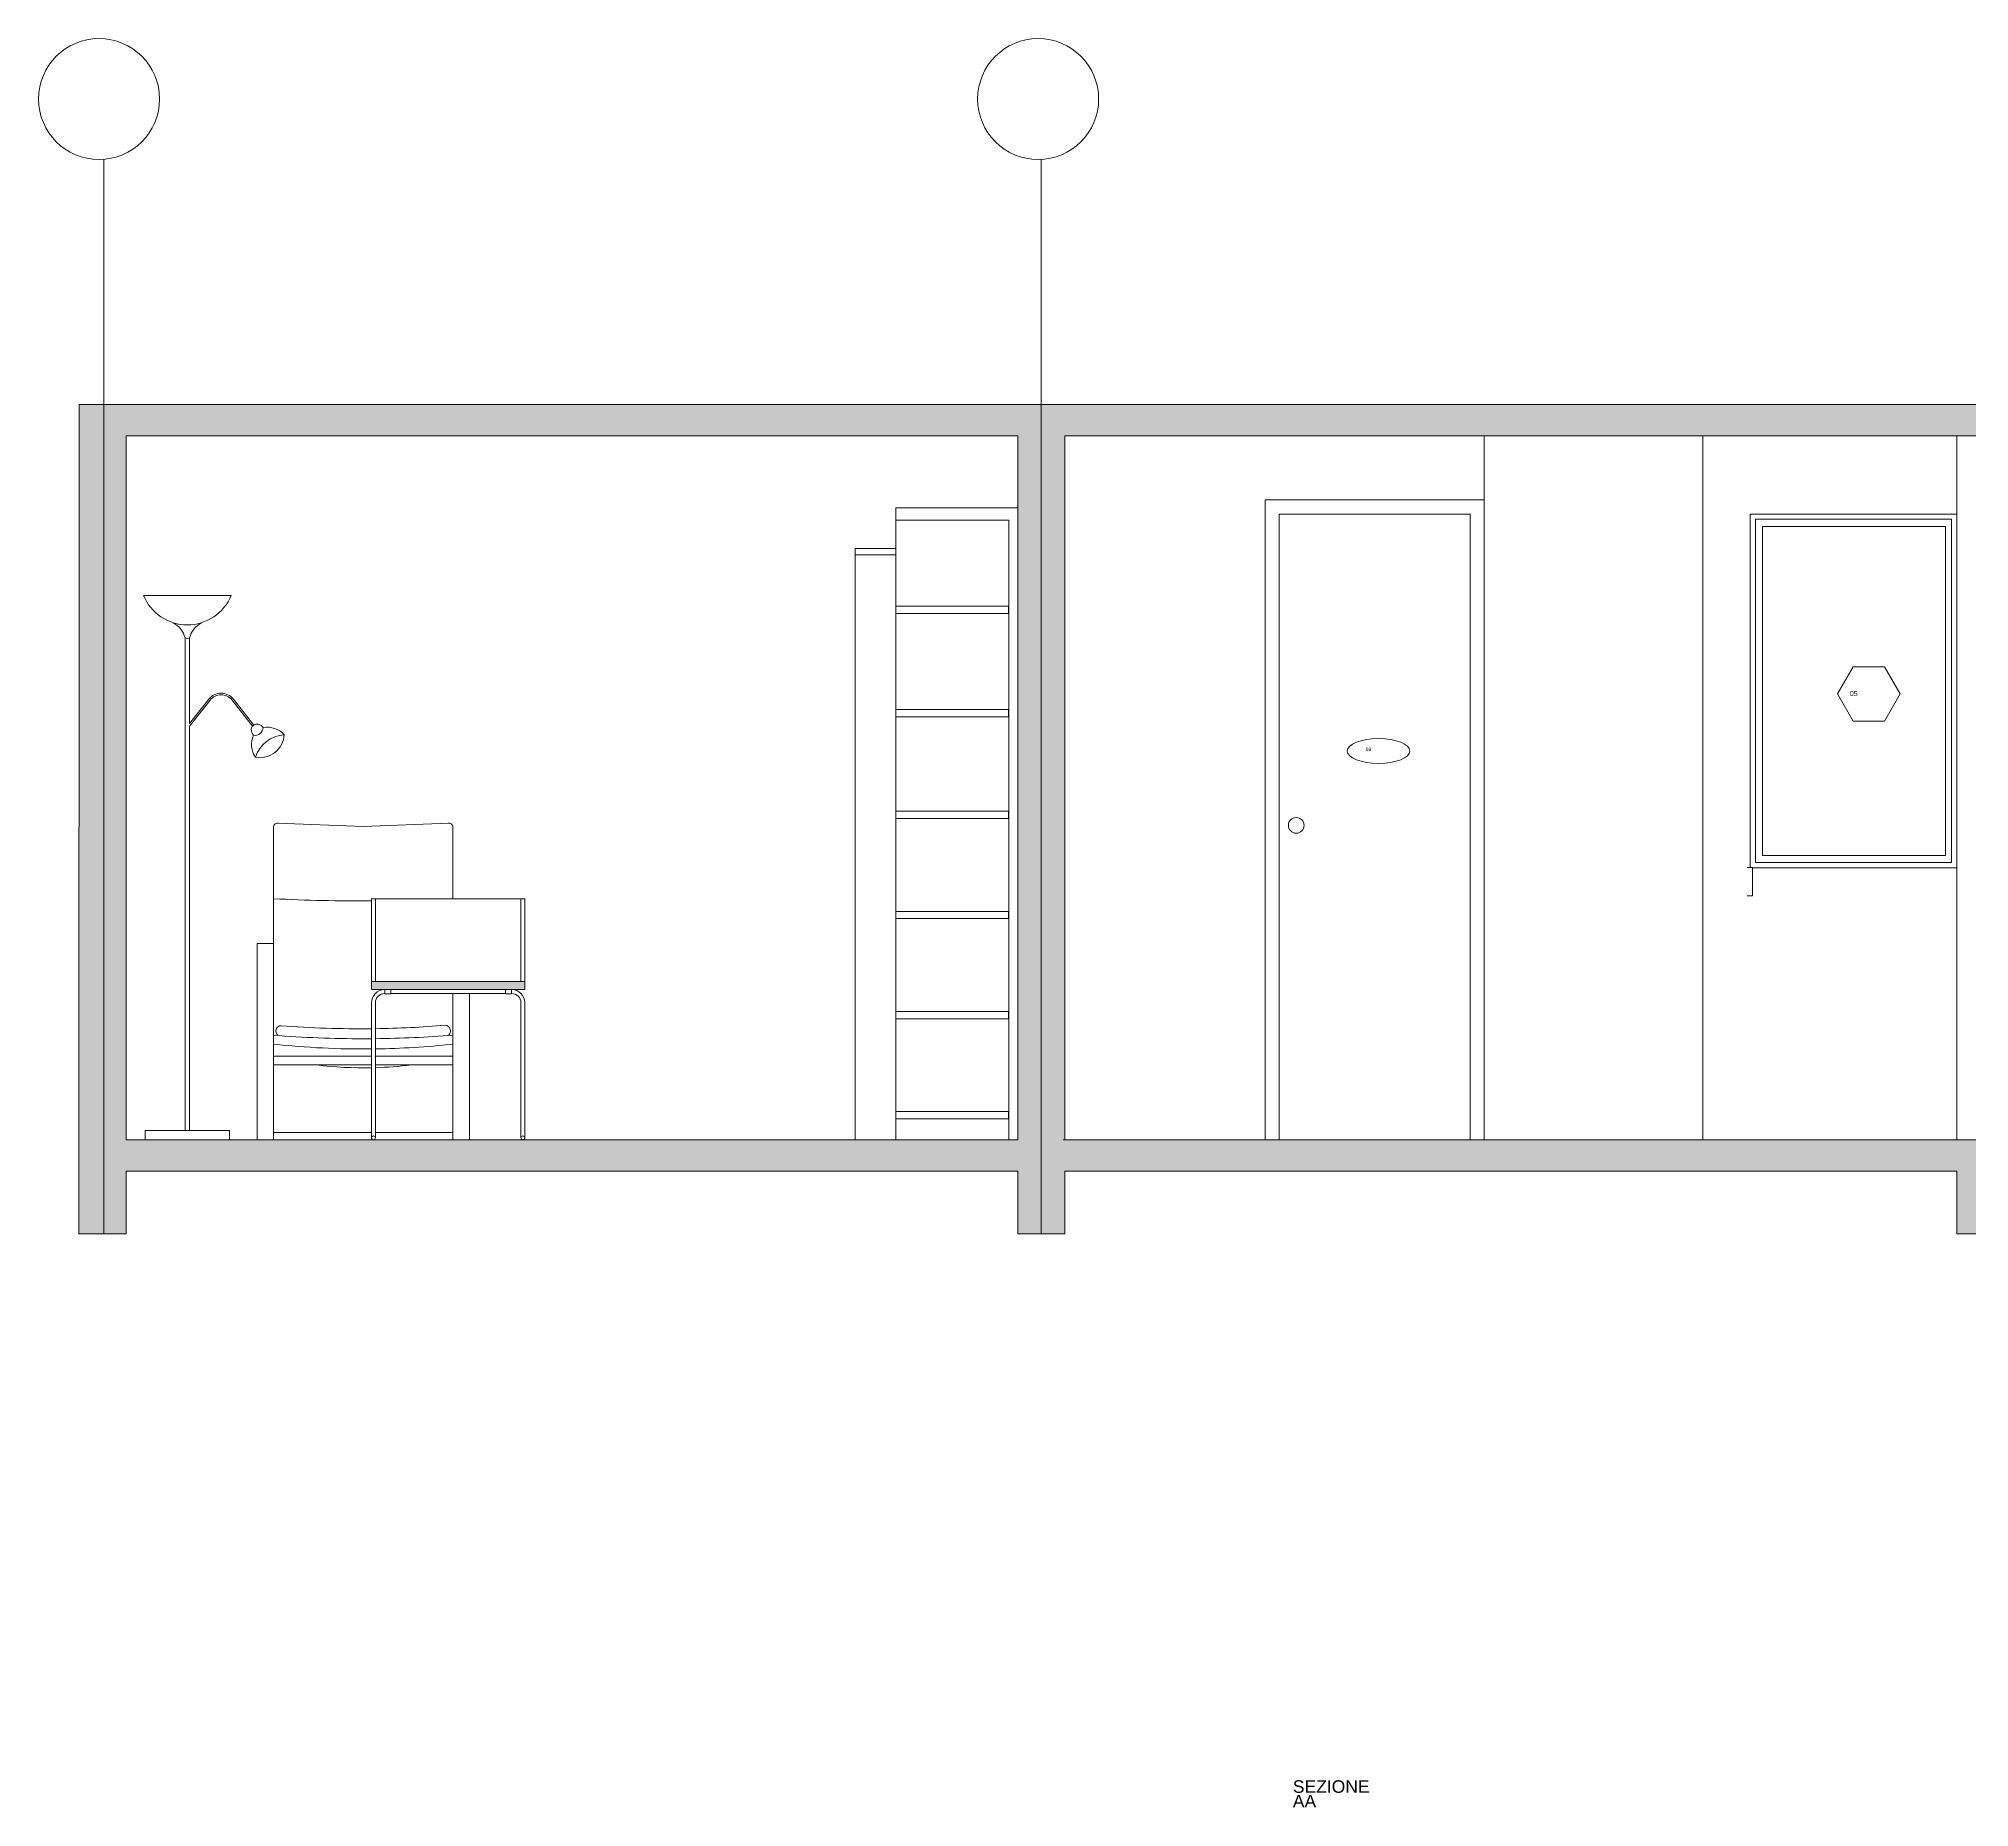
# Model space of a CAD drawing. Header units: centimetres. Extents: x -16179 to 12840, y -10704 to 3856.
# Drawn here: x -9743 to -9126, y -7774 to -7208 of the extents above; entities that cross this region are included whole.
import ezdxf

# ---------------------------------------------------------------- set-up
doc = ezdxf.new("R2010")
doc.units = ezdxf.units.CM
doc.header["$MEASUREMENT"] = 0
for name, color, linetype, lineweight in [('0_Num_Penna__7_Num_Penna__7_Num_Penna__7_Num_Penna__7_Num_Penna__7_Num_Penna__7_Num_Penna__7_Num_Penna__7_Num_Penna__7_Num_Penna__7', 7, 'Continuous', 18), ('A-ELEV-MBE1_Num_Penna__7_Num_Penna__7_Num_Penna__7_Num_Penna__7_Num_Penna__7_Num_Penna__7_Num_Penna__7_Num_Penna__7_Num_Penna__7_Num_Penna__7', 7, 'Continuous', 18), ('A-FURN_Num_Penna__251_Num_Penna__251_Num_Penna__251_Num_Penna__251_Num_Penna__251_Num_Penna__251_Num_Penna__251_Num_Penna__251_Num_Penna__251_Num_Penna__251_Num_Penna__251', 251, 'Continuous', 18), ('A-FURN_Num_Penna__8_Num_Penna__8_Num_Penna__8_Num_Penna__8_Num_Penna__8_Num_Penna__8_Num_Penna__8_Num_Penna__8_Num_Penna__8_Num_Penna__8', 8, 'Continuous', 18), ('A-SECT-MCUT_Num_Penna__7_Num_Penna__7_Num_Penna__7_Num_Penna__7_Num_Penna__7_Num_Penna__7_Num_Penna__7_Num_Penna__7_Num_Penna__7_Num_Penna__7', 7, 'Continuous', 18), ('A-SECT-PATT_Num_Penna__11_Num_Penna__7_Num_Penna__7_Num_Penna__7_Num_Penna__7_Num_Penna__7_Num_Penna__7_Num_Penna__7_Num_Penna__7_Num_Penna__7', 7, 'Continuous', 18), ('AA - linee quote_Num_Penna__3_Num_Penna__3_Num_Penna__3_Num_Penna__3_Num_Penna__3_Num_Penna__3_Num_Penna__3_Num_Penna__3_Num_Penna__3_Num_Penna__3', 3, 'Continuous', 18), ('AA - pareti sezionate_Num_Penna__7_Num_Penna__7_Num_Penna__7_Num_Penna__7_Num_Penna__7_Num_Penna__7_Num_Penna__7_Num_Penna__7_Num_Penna__7_Num_Penna__7', 7, 'Continuous', 18), ('AA - serramenti e porte_Num_Penna__4_Num_Penna__4_Num_Penna__4_Num_Penna__4_Num_Penna__4_Num_Penna__4_Num_Penna__4_Num_Penna__4_Num_Penna__4_Num_Penna__4', 4, 'Continuous', 18), ('AA pareti non sezionate_Num_Penna__2_Num_Penna__2_Num_Penna__2_Num_Penna__2_Num_Penna__2_Num_Penna__2_Num_Penna__2_Num_Penna__2_Num_Penna__2_Num_Penna__2', 2, 'Continuous', 18), ('AA- arredo_Num_Penna__8_Num_Penna__8_Num_Penna__8_Num_Penna__8_Num_Penna__8_Num_Penna__8_Num_Penna__8_Num_Penna__8_Num_Penna__8_Num_Penna__8', 8, 'Continuous', 18), ('IKE120036-t1_Num_Penna__255_Num_Penna__255_Num_Penna__255_Num_Penna__255_Num_Penna__255_Num_Penna__255_Num_Penna__255_Num_Penna__255_Num_Penna__255_Num_Penna__255', 255, 'Continuous', 18), ('SEZIONE ARREDO_Num_Penna__1_Num_Penna__255_Num_Penna__255_Num_Penna__255_Num_Penna__255_Num_Penna__255_Num_Penna__255_Num_Penna__255_Num_Penna__255_Num_Penna__255', 255, 'Continuous', 18)]:
    doc.layers.add(name, color=color, linetype=linetype, lineweight=lineweight)
doc.styles.add('GENERATED_STYLE_1', font='Arial.ttf')

msp = doc.modelspace()

# ---------------------------------------------------------------- hatches: boundary and pattern name
at = {"layer": 'A-SECT-PATT_Num_Penna__11_Num_Penna__7_Num_Penna__7_Num_Penna__7_Num_Penna__7_Num_Penna__7_Num_Penna__7_Num_Penna__7_Num_Penna__7_Num_Penna__7', "linetype": 'Continuous', "lineweight": 18}
for points in [[(-9730.34, -7560.28), (-9715.34, -7560.28), (-9715.34, -7335.28), (-9430.46, -7335.28), (-9430.46, -7560.28), (-9415.46, -7560.28), (-9415.46, -7325.28), (-9730.34, -7325.28)], [(-9415.46, -7335.28), (-8831.46, -7335.28), (-8831.46, -7560.28), (-8816.46, -7560.28), (-8816.46, -7325.28), (-9415.46, -7325.28)], [(-9730.46, -7590.28), (-9715.34, -7590.28), (-9715.34, -7570.28), (-9430.46, -7570.28), (-9430.46, -7590.28), (-9415.46, -7590.28), (-9415.46, -7570.28), (-9130.46, -7570.28), (-9130.46, -7590.28), (-9116.46, -7590.28), (-9116.46, -7570.28), (-8831.46, -7570.28), (-8831.46, -7590.28), (-8816.46, -7590.28), (-8816.46, -7560.28), (-9730.46, -7560.28)]]:
    msp.add_hatch(color=7, dxfattribs=at).paths.add_polyline_path(points)
at = {"layer": 'AA- arredo_Num_Penna__8_Num_Penna__8_Num_Penna__8_Num_Penna__8_Num_Penna__8_Num_Penna__8_Num_Penna__8_Num_Penna__8_Num_Penna__8_Num_Penna__8', "linetype": 'Continuous', "lineweight": 18}
msp.add_hatch(color=8, dxfattribs=at).paths.add_polyline_path([(-9636.95, -7509.71), (-9636.95, -7512.28), (-9587.95, -7512.28), (-9587.95, -7509.71)])

# ---------------------------------------------------------------- linework, layer by layer
at = {"layer": '0_Num_Penna__7_Num_Penna__7_Num_Penna__7_Num_Penna__7_Num_Penna__7_Num_Penna__7_Num_Penna__7_Num_Penna__7_Num_Penna__7_Num_Penna__7', "color": 7, "linetype": 'Continuous', "lineweight": 18}
for p, q in [((-9430.46, -7460.22), (-9430.46, -7459.22)), ((-9430.46, -7550.41), (-9430.46, -7460.22))]:
    msp.add_line(p, q, dxfattribs=at)
at = {"layer": 'A-ELEV-MBE1_Num_Penna__7_Num_Penna__7_Num_Penna__7_Num_Penna__7_Num_Penna__7_Num_Penna__7_Num_Penna__7_Num_Penna__7_Num_Penna__7_Num_Penna__7', "color": 7, "linetype": 'Continuous', "lineweight": 18}
msp.add_line((-9285.96, -7360.28), (-9285.96, -7560.28), dxfattribs=at)
at = {"layer": 'A-FURN_Num_Penna__251_Num_Penna__251_Num_Penna__251_Num_Penna__251_Num_Penna__251_Num_Penna__251_Num_Penna__251_Num_Penna__251_Num_Penna__251_Num_Penna__251_Num_Penna__251', "color": 251, "linetype": 'Continuous', "lineweight": 18}
msp.add_line((-9469.46, -7560.28), (-9482.43, -7560.28), dxfattribs=at)
msp.add_circle((-9588.57, -7559.66), 0.619, dxfattribs=at)
at = {"layer": 'A-FURN_Num_Penna__8_Num_Penna__8_Num_Penna__8_Num_Penna__8_Num_Penna__8_Num_Penna__8_Num_Penna__8_Num_Penna__8_Num_Penna__8_Num_Penna__8', "color": 8, "linetype": 'Continuous', "lineweight": 18}
msp.add_line((-9197.46, -7473.28), (-9195.75, -7473.28), dxfattribs=at)
at = {"layer": 'A-SECT-MCUT_Num_Penna__7_Num_Penna__7_Num_Penna__7_Num_Penna__7_Num_Penna__7_Num_Penna__7_Num_Penna__7_Num_Penna__7_Num_Penna__7_Num_Penna__7', "color": 7, "linetype": 'Continuous', "lineweight": 18, "flags": 128}
for points in [[(-9715.34, -7335.28), (-9715.34, -7360.28)], [(-9415.46, -7560.28), (-9414.96, -7560.28)], [(-9715.34, -7570.28), (-9715.34, -7590.28)]]:
    msp.add_lwpolyline(points, dxfattribs=at)
at = {"layer": 'AA - linee quote_Num_Penna__3_Num_Penna__3_Num_Penna__3_Num_Penna__3_Num_Penna__3_Num_Penna__3_Num_Penna__3_Num_Penna__3_Num_Penna__3_Num_Penna__3', "color": 3, "linetype": 'Continuous', "lineweight": 18}
for p, q in [((-9722.49, -7590.28), (-9722.49, -7246.99)), ((-9422.96, -7590.28), (-9422.96, -7246.99)), ((-9195.75, -7482.28), (-9195.75, -7473.28)), ((-9197.46, -7482.28), (-9195.75, -7482.28))]:
    msp.add_line(p, q, dxfattribs=at)
at = {"layer": 'AA - linee quote_Num_Penna__3_Num_Penna__3_Num_Penna__3_Num_Penna__3_Num_Penna__3_Num_Penna__3_Num_Penna__3_Num_Penna__3_Num_Penna__3_Num_Penna__3', "color": 3, "linetype": 'Continuous', "lineweight": 18, "flags": 128}
msp.add_lwpolyline([(-9148.6, -7417.79), (-9153.6, -7409.13), (-9163.6, -7409.13), (-9168.6, -7417.79), (-9163.6, -7426.45), (-9153.6, -7426.45)], close=True, dxfattribs=at)
at = {"layer": 'AA - linee quote_Num_Penna__3_Num_Penna__3_Num_Penna__3_Num_Penna__3_Num_Penna__3_Num_Penna__3_Num_Penna__3_Num_Penna__3_Num_Penna__3_Num_Penna__3', "color": 3, "linetype": 'Continuous', "lineweight": 18}
for centre in [(-9723.96, -7227.66), (-9423.96, -7227.66)]:
    msp.add_circle(centre, 19.33, dxfattribs=at)
msp.add_ellipse((-9315.2, -7436.01), major_axis=(-10, 0.02), ratio=0.395468, dxfattribs=at)
at = {"layer": 'AA - pareti sezionate_Num_Penna__7_Num_Penna__7_Num_Penna__7_Num_Penna__7_Num_Penna__7_Num_Penna__7_Num_Penna__7_Num_Penna__7_Num_Penna__7_Num_Penna__7', "color": 7, "linetype": 'Continuous', "lineweight": 18}
for p, q in [((-9730.34, -7325.25), (-8816.46, -7325.28)), ((-9430.46, -7335.28), (-9715.34, -7335.28)), ((-9130.46, -7335.28), (-9415.46, -7335.28)), ((-8831.46, -7335.28), (-9130.46, -7335.28)), ((-9430.46, -7358.28), (-9430.46, -7560.28)), ((-9430.46, -7358.28), (-9430.46, -7560.28)), ((-9730.34, -7360.28), (-9730.46, -7560.28)), ((-9715.34, -7360.28), (-9715.34, -7560.28)), ((-9430.46, -7360.28), (-9430.46, -7560.28)), ((-9415.46, -7380.28), (-9415.46, -7360.28)), ((-9415.46, -7400.28), (-9415.46, -7380.28)), ((-9715.34, -7560.28), (-9715.34, -7390.28)), ((-9415.46, -7420.28), (-9415.46, -7400.28)), ((-9415.46, -7440.28), (-9415.46, -7420.28)), ((-9415.46, -7460.28), (-9415.46, -7440.28)), ((-9415.46, -7480.28), (-9415.46, -7460.28)), ((-9415.46, -7500.28), (-9415.46, -7480.28)), ((-9415.46, -7520.28), (-9415.46, -7500.28)), ((-9415.46, -7540.28), (-9415.46, -7520.28)), ((-9415.46, -7560.28), (-9415.46, -7540.28)), ((-9715.34, -7560.28), (-9430.46, -7560.28)), ((-9415.96, -7560.28), (-9130.02, -7560.28)), ((-9414.96, -7560.28), (-8829.96, -7560.28)), ((-9275.46, -7560.28), (-9197.46, -7560.28)), ((-9275.46, -7560.28), (-9197.46, -7560.28)), ((-9430.46, -7570.28), (-9715.34, -7570.28)), ((-9415.46, -7570.28), (-9130.46, -7570.28))]:
    msp.add_line(p, q, dxfattribs=at)
at = {"layer": 'AA - pareti sezionate_Num_Penna__7_Num_Penna__7_Num_Penna__7_Num_Penna__7_Num_Penna__7_Num_Penna__7_Num_Penna__7_Num_Penna__7_Num_Penna__7_Num_Penna__7', "color": 7, "linetype": 'Continuous', "lineweight": 18, "flags": 128}
for points in [[(-9730.34, -7360.28), (-9730.34, -7325.25)], [(-9430.46, -7360.28), (-9430.46, -7335.28)], [(-9415.46, -7335.28), (-9415.46, -7360.28)], [(-9715.34, -7570.28), (-9715.34, -7590.28), (-9730.46, -7590.28), (-9730.46, -7560.28)], [(-9415.46, -7570.28), (-9415.46, -7590.28), (-9430.46, -7590.28), (-9430.46, -7570.28)], [(-9116.46, -7570.28), (-9116.46, -7590.28), (-9130.46, -7590.28), (-9130.46, -7570.28)]]:
    msp.add_lwpolyline(points, dxfattribs=at)
at = {"layer": 'AA - serramenti e porte_Num_Penna__4_Num_Penna__4_Num_Penna__4_Num_Penna__4_Num_Penna__4_Num_Penna__4_Num_Penna__4_Num_Penna__4_Num_Penna__4_Num_Penna__4', "color": 4, "linetype": 'Continuous', "lineweight": 18}
for p, q in [((-9351.46, -7355.78), (-9351.46, -7560.28)), ((-9281.46, -7355.78), (-9351.46, -7355.78)), ((-9285.96, -7360.28), (-9346.96, -7360.28)), ((-9196.46, -7473.28), (-9196.46, -7360.28)), ((-9196.46, -7360.28), (-9130.46, -7360.28)), ((-9194.79, -7361.95), (-9194.79, -7471.67)), ((-9194.79, -7361.95), (-9134.04, -7361.95)), ((-9192.5, -7364.25), (-9192.5, -7469.37)), ((-9192.5, -7364.25), (-9134.04, -7364.25)), ((-9134.04, -7361.95), (-9132.13, -7361.95)), ((-9134.04, -7364.25), (-9134.04, -7469.37)), ((-9132.13, -7361.95), (-9132.13, -7471.67)), ((-9145.3, -7469.37), (-9192.5, -7469.37)), ((-9134.04, -7469.37), (-9145.3, -7469.37)), ((-9130.46, -7473.34), (-9195.75, -7473.34)), ((-9145.3, -7471.67), (-9194.79, -7471.67)), ((-9132.13, -7471.67), (-9145.3, -7471.67))]:
    msp.add_line(p, q, dxfattribs=at)
at = {"layer": 'AA - serramenti e porte_Num_Penna__4_Num_Penna__4_Num_Penna__4_Num_Penna__4_Num_Penna__4_Num_Penna__4_Num_Penna__4_Num_Penna__4_Num_Penna__4_Num_Penna__4', "color": 4, "linetype": 'Continuous', "lineweight": 18, "flags": 128}
msp.add_lwpolyline([(-9285.96, -7360.28), (-9346.96, -7360.28), (-9346.96, -7560.28), (-9285.96, -7560.28)], close=True, dxfattribs=at)
at = {"layer": 'AA - serramenti e porte_Num_Penna__4_Num_Penna__4_Num_Penna__4_Num_Penna__4_Num_Penna__4_Num_Penna__4_Num_Penna__4_Num_Penna__4_Num_Penna__4_Num_Penna__4', "color": 4, "linetype": 'Continuous', "lineweight": 18}
msp.add_circle((-9341.52, -7459.78), 2.5, dxfattribs=at)
at = {"layer": 'AA pareti non sezionate_Num_Penna__2_Num_Penna__2_Num_Penna__2_Num_Penna__2_Num_Penna__2_Num_Penna__2_Num_Penna__2_Num_Penna__2_Num_Penna__2_Num_Penna__2', "color": 2, "linetype": 'Continuous', "lineweight": 18}
for p, q in [((-9281.46, -7335.28), (-9281.46, -7560.28)), ((-9211.58, -7335.28), (-9211.58, -7560.28)), ((-9211.58, -7335.28), (-9211.58, -7560.28)), ((-9130.46, -7335.28), (-9130.46, -7560.28))]:
    msp.add_line(p, q, dxfattribs=at)
at = {"layer": 'AA- arredo_Num_Penna__8_Num_Penna__8_Num_Penna__8_Num_Penna__8_Num_Penna__8_Num_Penna__8_Num_Penna__8_Num_Penna__8_Num_Penna__8_Num_Penna__8', "color": 8, "linetype": 'Continuous', "lineweight": 18}
for p, q in [((-9469.46, -7358.28), (-9430.46, -7358.28)), ((-9469.46, -7560.28), (-9469.46, -7358.28)), ((-9433.34, -7362.28), (-9469.46, -7362.28)), ((-9433.34, -7560.28), (-9433.34, -7362.28)), ((-9482.43, -7560.28), (-9482.43, -7371.28)), ((-9482.43, -7371.28), (-9469.46, -7371.28)), ((-9482.43, -7373.28), (-9469.46, -7373.28)), ((-9681.77, -7386.28), (-9709.77, -7386.28)), ((-9697.12, -7386.28), (-9694.42, -7386.28)), ((-9695.77, -7386.28), (-9681.77, -7386.28)), ((-9469.46, -7389.76), (-9433.46, -7389.76)), ((-9433.46, -7392.06), (-9469.46, -7392.06)), ((-9433.46, -7389.76), (-9433.46, -7392.06)), ((-9696.51, -7399.88), (-9696.51, -7557.28)), ((-9695.03, -7399.88), (-9695.03, -7427.19)), ((-9695.03, -7427.19), (-9688.9, -7419.43)), ((-9695.03, -7428.04), (-9688.49, -7419.76)), ((-9674.91, -7428.07), (-9681.47, -7419.76)), ((-9674.51, -7427.72), (-9681.06, -7419.43)), ((-9469.46, -7422.76), (-9433.46, -7422.76)), ((-9433.46, -7425.06), (-9469.46, -7425.06)), ((-9433.46, -7422.76), (-9433.46, -7425.06)), ((-9695.03, -7428.04), (-9695.03, -7557.28)), ((-9469.46, -7455.26), (-9433.46, -7455.26)), ((-9433.46, -7455.26), (-9433.46, -7457.56)), ((-9433.46, -7457.56), (-9469.46, -7457.56)), ((-9636.95, -7483.28), (-9587.95, -7483.28)), ((-9636.95, -7512.28), (-9636.95, -7483.28)), ((-9635.71, -7483.28), (-9635.71, -7509.71)), ((-9589.19, -7483.28), (-9589.19, -7509.71)), ((-9587.95, -7483.28), (-9587.95, -7512.28)), ((-9469.46, -7487.26), (-9433.46, -7487.26)), ((-9433.46, -7487.26), (-9433.46, -7489.56)), ((-9433.46, -7489.56), (-9469.46, -7489.56)), ((-9636.95, -7509.71), (-9587.95, -7509.71)), ((-9636.95, -7512.28), (-9587.95, -7512.28)), ((-9632.71, -7512.28), (-9632.71, -7513.65)), ((-9630.8, -7513.65), (-9630.8, -7512.28)), ((-9594.09, -7513.65), (-9594.09, -7512.28)), ((-9592.19, -7512.28), (-9592.19, -7513.65)), ((-9636.95, -7559.66), (-9636.95, -7516.51)), ((-9636.95, -7559.66), (-9636.95, -7516.51)), ((-9635.71, -7516.51), (-9635.71, -7559.66)), ((-9632.71, -7513.65), (-9630.8, -7513.65)), ((-9630.8, -7513.51), (-9594.09, -7513.51)), ((-9592.19, -7513.65), (-9594.09, -7513.65)), ((-9589.19, -7516.51), (-9589.19, -7559.66)), ((-9587.95, -7516.51), (-9587.95, -7559.66)), ((-9469.46, -7519.26), (-9433.46, -7519.26)), ((-9433.46, -7521.56), (-9469.46, -7521.56)), ((-9433.46, -7519.26), (-9433.46, -7521.56)), ((-9469.46, -7551.26), (-9433.46, -7551.26)), ((-9433.46, -7553.56), (-9469.46, -7553.56)), ((-9433.46, -7551.26), (-9433.46, -7553.56)), ((-9433.34, -7553.56), (-9433.46, -7553.56)), ((-9709.27, -7560.28), (-9709.27, -7557.28)), ((-9709.27, -7557.28), (-9682.27, -7557.28)), ((-9682.27, -7557.28), (-9682.27, -7560.28)), ((-9639.61, -7557.98), (-9668.21, -7557.98)), ((-9668.21, -7557.98), (-9668.21, -7560.14)), ((-9639.57, -7557.98), (-9636.95, -7557.98)), ((-9635.71, -7557.98), (-9610.97, -7557.98)), ((-9610.97, -7557.98), (-9610.97, -7560.14))]:
    msp.add_line(p, q, dxfattribs=at)
at = {"layer": 'AA- arredo_Num_Penna__8_Num_Penna__8_Num_Penna__8_Num_Penna__8_Num_Penna__8_Num_Penna__8_Num_Penna__8_Num_Penna__8_Num_Penna__8_Num_Penna__8', "color": 8, "linetype": 'Continuous', "lineweight": 18, "flags": 128}
for points in [[(-9668.21, -7534.92), (-9668.21, -7460.1)], [(-9666.99, -7459.04), (-9639.61, -7460.14)], [(-9612.19, -7459.04), (-9639.57, -7460.14)], [(-9610.97, -7483.28), (-9610.97, -7460.1)], [(-9610.97, -7513.51), (-9610.97, -7560.28), (-9605.68, -7560.28), (-9605.68, -7513.51)], [(-9610.97, -7534.92), (-9610.97, -7513.51)], [(-9636.95, -7533.54), (-9668.21, -7533.54), (-9668.21, -7536.36), (-9636.95, -7536.36)], [(-9635.71, -7536.36), (-9610.97, -7536.36), (-9610.97, -7533.54), (-9635.71, -7533.54)]]:
    msp.add_lwpolyline(points, dxfattribs=at)
msp.add_lwpolyline([(-9673.5, -7497.51), (-9668.21, -7497.51), (-9668.21, -7560.28), (-9673.5, -7560.28)], close=True, dxfattribs=at)
at = {"layer": 'AA- arredo_Num_Penna__8_Num_Penna__8_Num_Penna__8_Num_Penna__8_Num_Penna__8_Num_Penna__8_Num_Penna__8_Num_Penna__8_Num_Penna__8_Num_Penna__8', "color": 8, "linetype": 'Continuous', "lineweight": 18}
msp.add_circle((-9636.33, -7559.66), 0.619, dxfattribs=at)
for centre, radius, start, end in [((-9695.77, -7380.63), 15.09, 201.94503, 338.05497), ((-9703.62, -7401.55), 7.3, 13.16341, 63.16423), ((-9687.93, -7401.55), 7.3, 116.83577, 166.83659), ((-9695.77, -7398.03), 2, 248.32782, 291.67218), ((-9684.98, -7422.53), 5, 38.32513, 141.67487), ((-9684.98, -7422.53), 4.47, 38.32513, 141.67487), ((-9673.53, -7429.2), 1.81, 75.47583, 189.78322), ((-9672.71, -7429.17), 2.63, 176.41706, 223.15697), ((-9668.02, -7433.96), 7.25, 155.57161, 214.16484), ((-9674.15, -7428.39), 2.62, 259.59525, 356.42275), ((-9672.64, -7430.31), 7.85, 259.88356, 356.38186), ((-9664.06, -7441.24), 10.46, 94.10927, 162.15614), ((-9673.72, -7429.95), 2.59, 32.58018, 75.47583), ((-9670.19, -7435.67), 7.25, 42.10058, 100.6938), ((-9666.86, -7460.41), 1.38, 84.76045, 167.23896), ((-9612.31, -7460.41), 1.38, 12.76104, 95.23955), ((-9640.09, -6911.72), 572.21, 267.18377, 270.3147), ((-9640.09, -6911.72), 572.21, 272.7302, 272.9169), ((-9632.71, -7516.51), 4.24, 90, 180), ((-9592.19, -7516.51), 4.24, 0, 90), ((-9632.71, -7516.51), 3, 90, 180), ((-9592.19, -7516.51), 3, 0, 90), ((-9665.77, -7525.54), 1.74, 91.58963, 233.4658), ((-9640.54, -7203.21), 321.59, 265.49097, 270.64007), ((-9640.54, -7203.21), 321.59, 270.86056, 274.84716), ((-9613.54, -7525.5), 1.86, 309.0847, 84.72961), ((-9639.51, -7166.56), 361.42, 265.44607, 269.9874), ((-9639.59, -7266.38), 264.87, 263.79769, 270.57126), ((-9639.67, -7166.56), 361.42, 270.0126, 270.43125), ((-9639.67, -7166.56), 361.42, 270.62743, 274.55393), ((-9639.59, -7266.38), 264.87, 270.83896, 276.20231), ((-9639.37, -7412.98), 124.3, 263.00986, 271.11468), ((-9639.37, -7412.98), 124.3, 271.68524, 276.99014)]:
    msp.add_arc(centre, radius, start, end, dxfattribs=at)
at = {"layer": 'IKE120036-t1_Num_Penna__255_Num_Penna__255_Num_Penna__255_Num_Penna__255_Num_Penna__255_Num_Penna__255_Num_Penna__255_Num_Penna__255_Num_Penna__255_Num_Penna__255', "color": 255, "linetype": 'Continuous', "lineweight": 18}
msp.add_line((-9430.46, -7560.28), (-9433.34, -7560.28), dxfattribs=at)
at = {"layer": 'SEZIONE ARREDO_Num_Penna__1_Num_Penna__255_Num_Penna__255_Num_Penna__255_Num_Penna__255_Num_Penna__255_Num_Penna__255_Num_Penna__255_Num_Penna__255_Num_Penna__255', "color": 255, "linetype": 'Continuous', "lineweight": 18}
for p, q in [((-9682.27, -7560.28), (-9709.27, -7560.28)), ((-9695.77, -7560.28), (-9682.27, -7560.28)), ((-9636.95, -7560.28), (-9635.71, -7560.28)), ((-9634.45, -7560.28), (-9630.56, -7560.28)), ((-9594.34, -7560.28), (-9590.45, -7560.28)), ((-9587.95, -7560.28), (-9589.19, -7560.28))]:
    msp.add_line(p, q, dxfattribs=at)

# ---------------------------------------------------------------- texts
at = {"layer": 'AA - linee quote_Num_Penna__3_Num_Penna__3_Num_Penna__3_Num_Penna__3_Num_Penna__3_Num_Penna__3_Num_Penna__3_Num_Penna__3_Num_Penna__3_Num_Penna__3', "color": 3, "linetype": 'Continuous', "lineweight": 18, "insert": (-9164.64, -7418.47), "char_height": 1.615, "attachment_point": 7, "rotation": 359.83263, "style": 'GENERATED_STYLE_1'}
msp.add_mtext('\\A1;05', dxfattribs=at)
at = {"layer": 'AA - linee quote_Num_Penna__3_Num_Penna__3_Num_Penna__3_Num_Penna__3_Num_Penna__3_Num_Penna__3_Num_Penna__3_Num_Penna__3_Num_Penna__3_Num_Penna__3', "color": 3, "linetype": 'Continuous', "lineweight": 18, "insert": (-9319.32, -7436.08), "char_height": 1.133, "attachment_point": 7, "style": 'GENERATED_STYLE_1'}
msp.add_mtext('\\A1;03', dxfattribs=at)
at = {"layer": 'AA - linee quote_Num_Penna__3_Num_Penna__3_Num_Penna__3_Num_Penna__3_Num_Penna__3_Num_Penna__3_Num_Penna__3_Num_Penna__3_Num_Penna__3_Num_Penna__3', "color": 3, "linetype": 'Continuous', "lineweight": 18, "insert": (-9342.6, -7764.97), "char_height": 4, "width": 23.9836, "attachment_point": 1, "line_spacing_factor": 0.699323, "style": 'GENERATED_STYLE_1'}
msp.add_mtext('\\A1;SEZIONE AA', dxfattribs=at)

doc.saveas('drawing.dxf')
